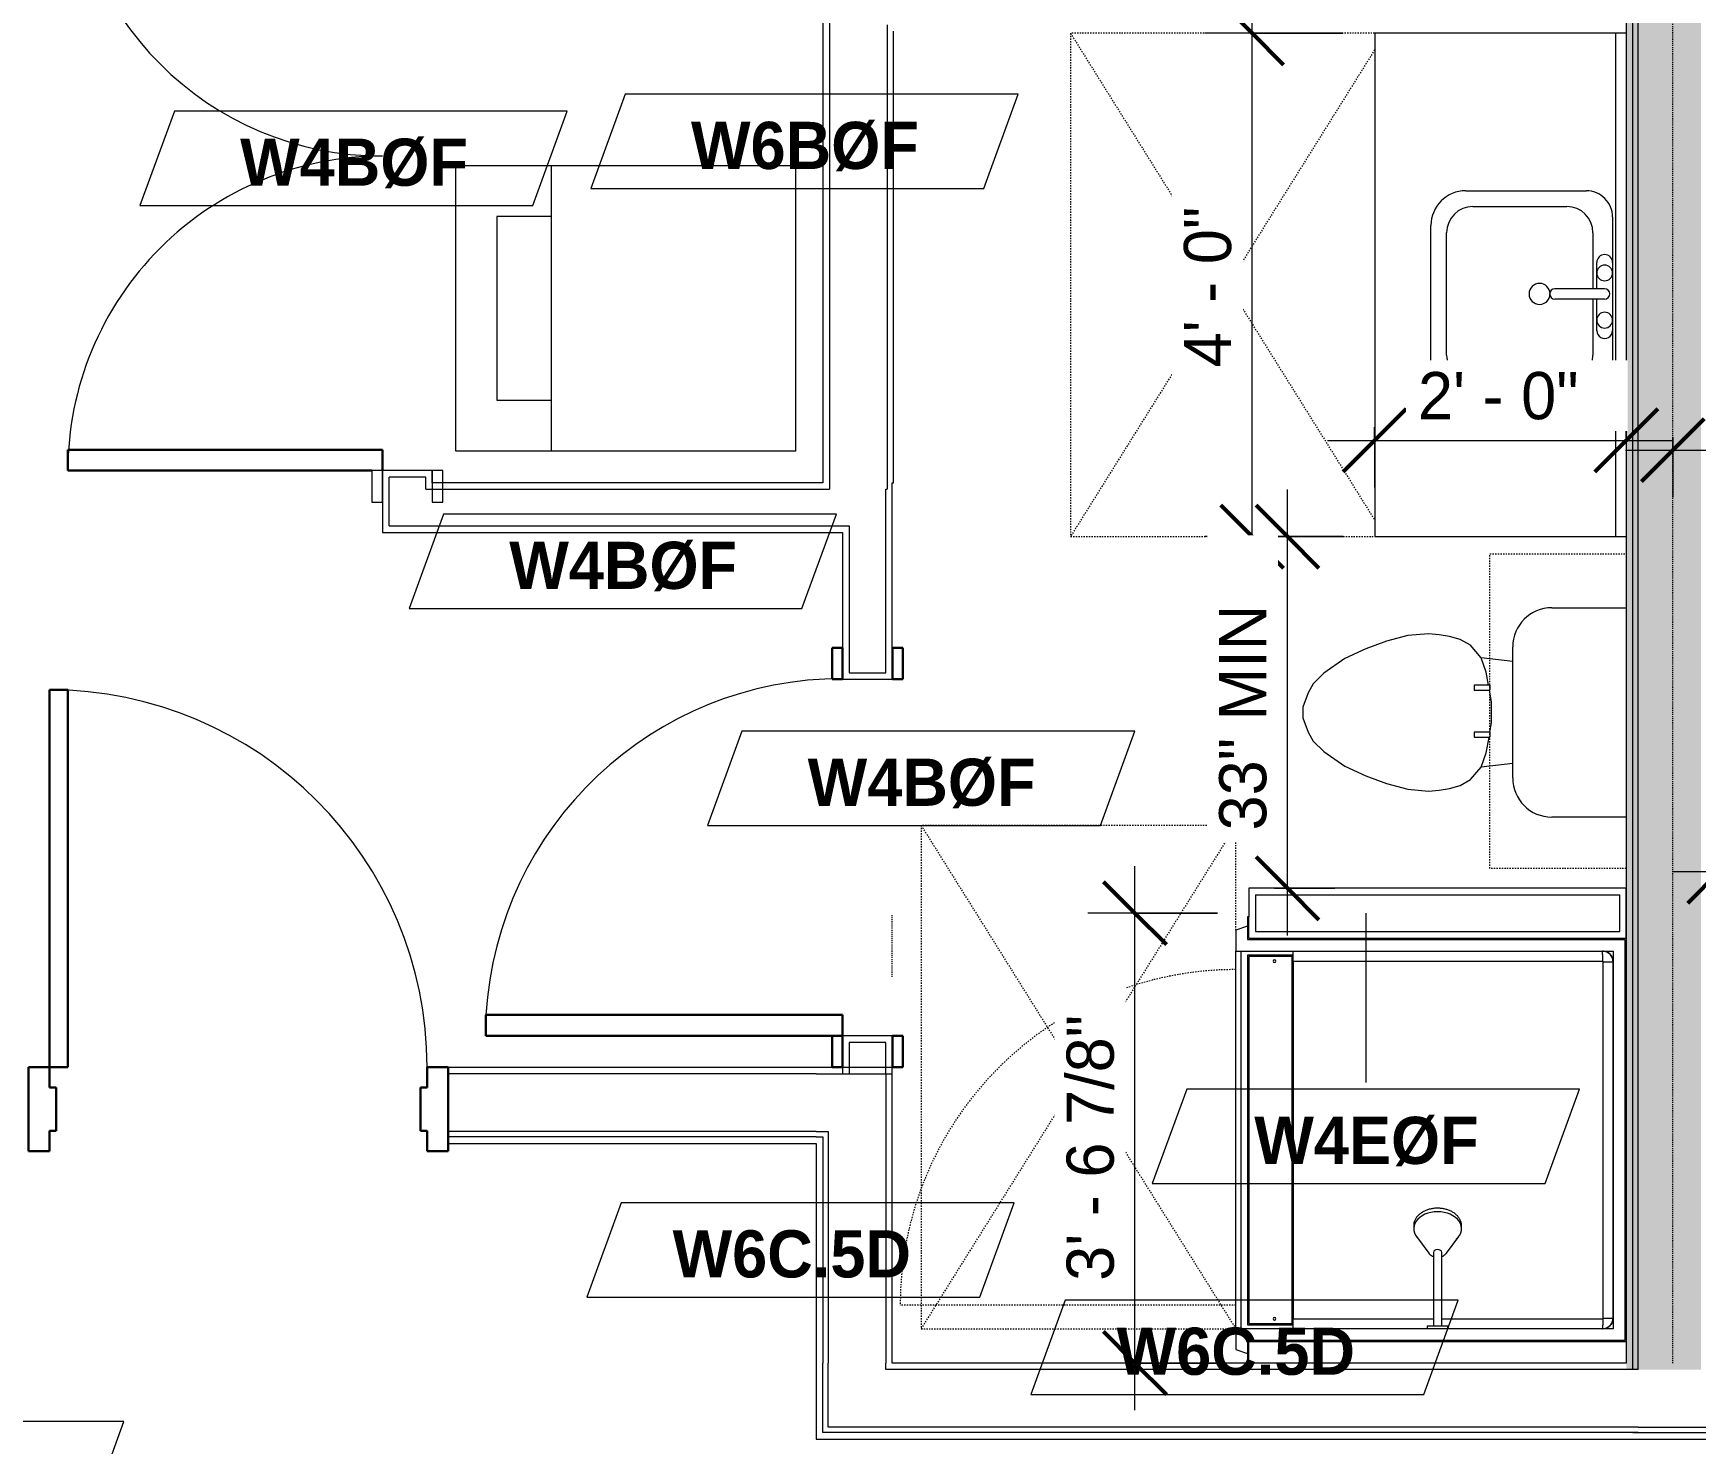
# Model space of a CAD drawing. Header units: inches. Extents: x -4010 to -1872, y 9846 to 12241.
# Drawn here: x -3495.1 to -3336.5, y 11717.7 to 11852.2 of the extents above; entities that cross this region are included whole.
import ezdxf

# ---------------------------------------------------------------- set-up
doc = ezdxf.new("R2010")
doc.units = ezdxf.units.IN
doc.header["$MEASUREMENT"] = 0
doc.linetypes.add('Dash', pattern=[0.25, 0.125, -0.125])
doc.linetypes.add('Dash 3_32_', pattern=[0.1875, 0.09375, -0.09375])
for name, color, linetype, lineweight in [('0-1', 7, 'Continuous', 5), ('0-3', 8, 'Continuous', 9), ('A-ANNO-DIMS', 211, 'Continuous', 9), ('A-ANNO-DIMS-48', 211, 'Continuous', 9), ('A-DETL-1', 90, 'Dash 3_32_', 18), ('A-DOOR-1', 7, 'Continuous', 9), ('A-DOOR-2', 10, 'Continuous', 30), ('A-DOOR-3', 31, 'Continuous', 9), ('A-DOOR-4', 31, 'Continuous', 30), ('A-DOOR-FRAM-2', 10, 'Continuous', 30), ('A-DOOR-FRAM-3', 31, 'Continuous', 30), ('A-GENM', 5, 'Continuous', 9), ('A-GENM-HDLN', 13, 'Dash', 9), ('A-WALL', 113, 'Continuous', 18), ('A-WALL-2', 250, 'Continuous', 18), ('A-WALL-3', 113, 'Continuous', 9), ('A-WALL-IDEN', 211, 'Continuous', 9), ('I-WALL-1', 21, 'Continuous', 18), ('I-WALL-2', 241, 'Continuous', 5), ('I-WALL-3', 7, 'Continuous', 9), ('I-WALL-4', 2, 'Continuous', 9), ('P-SANR-FIXT', 6, 'Continuous', 9), ('P-SANR-FIXT-HDLN', 131, 'Dash', 9), ('Q-CASE', 31, 'Continuous', 9), ('Q-CASE-2', 31, 'Dash', 9)]:
    doc.layers.add(name, color=color, linetype=linetype, lineweight=lineweight)
doc.styles.add('Century Gothic', font='ufonts.com_century-gothic.ttf', dxfattribs={"height": 4.5})
doc.styles.add('Century Gothic_B', font='GOTHICB.TTF', dxfattribs={"height": 4.5})
doc.dimstyles.new('OD_1__HACK_2', dxfattribs={"dimscale": 12, "dimtxt": 4.698757, "dimasz": 0.5, "dimexe": 0.375, "dimexo": 0.25, "dimgap": 0.0625, "dimtad": 1, "dimdec": 4, "dimrnd": 0.0625, "dimzin": 3, "dimdsep": 46, "dimlunit": 4, "dimtxsty": 'Century Gothic', "dimblk1": 'OBLIQUE', "dimblk2": 'OBLIQUE', "dimsah": 1, "dimcen": 0.09, "dimdle": 0.375, "dimazin": 0, "dimtfac": 1, "dimtdec": 4, "dimtix": 1, "dimtmove": 0, "dimatfit": 3, "dimfxl": 1, "dimtvp": 1, "dimtfill": 1, "dimfrac": 2, "dimtolj": 1, "dimtzin": 0, "dimarcsym": 2})

# ---------------------------------------------------------------- blocks, each defined once
blk = doc.blocks.new('HOLLOW METAL - UNIT DOOR-2191977-UNITS PLANS - 3RD FLOOR')
at = {"layer": 'A-DOOR-1'}
blk.add_arc((18, -3.875), 36, 180, 270, dxfattribs=at)
at = {"layer": 'A-DOOR-2'}
for p, q in [((16.25, -3.875), (18, -3.875)), ((16.25, -39.875), (16.25, -3.875)), ((18, -3.875), (18, -39.875)), ((18, -39.875), (16.25, -39.875))]:
    blk.add_line(p, q, dxfattribs=at)
at = {"layer": 'A-DOOR-FRAM-2'}
for p, q in [((-20, 4.125), (-18, 4.125)), ((-20, -3.875), (-20, 4.125)), ((-18, 4.125), (-18, 2.1875)), ((18, 4.125), (20, 4.125)), ((18, 2.1875), (18, 4.125)), ((20, 4.125), (20, -3.875)), ((-18, 2.1875), (-17.375, 2.1875)), ((-17.375, 2.1875), (-17.375, -1.9375)), ((17.375, 2.1875), (18, 2.1875)), ((17.375, -1.9375), (17.375, 2.1875)), ((-18, -1.9375), (-18, -3.875)), ((-17.375, -1.9375), (-18, -1.9375)), ((18, -1.9375), (17.375, -1.9375)), ((18, -3.875), (18, -1.9375)), ((-18, -3.875), (-20, -3.875)), ((20, -3.875), (18, -3.875))]:
    blk.add_line(p, q, dxfattribs=at)
blk = doc.blocks.new('CTR - 1st Phase - Common Walls_rvt-1-UNITS PLANS - 3RD FLOOR')
at = {"layer": 'I-WALL-1'}
blk.add_hatch(color=256, dxfattribs=at).paths.add_polyline_path([(-3342.54, 11724.74), (-3342.54, 12110.34), (-3343.16, 12110.34), (-3343.16, 11724.74)], flags=0)
at = {"layer": 'I-WALL-2'}
for points in [[(-3342.04, 11724.74), (-3342.04, 12110.34), (-3342.54, 12110.34), (-3342.54, 11724.74)], [(-3342.04, 11724.74), (-3336.54, 11724.74), (-3336.54, 12110.34), (-3342.04, 12110.34), (-3342.04, 11725.36)], [(-3336.04, 11724.74), (-3336.04, 12110.34), (-3336.54, 12110.34), (-3336.54, 11724.74)]]:
    blk.add_hatch(color=256, dxfattribs=at).paths.add_polyline_path(points, flags=0)
at = {"layer": 'A-WALL-2'}
for p, q in [((-3342.54, 11725.36), (-3342.54, 12110.34)), ((-3342.04, 11725.36), (-3342.04, 12110.34)), ((-3420.41, 11752.94), (-3455.52, 11752.94)), ((-3420.41, 11752.94), (-3419.28, 11752.94)), ((-3419.28, 11752.94), (-3413.78, 11752.94)), ((-3413.78, 11752.94), (-3413.78, 11725.36)), ((-3420.41, 11747.44), (-3455.52, 11747.44)), ((-3420.41, 11746.94), (-3455.52, 11746.94)), ((-3420.41, 11747.44), (-3419.78, 11747.44)), ((-3420.41, 11746.94), (-3419.78, 11746.94)), ((-3419.78, 11747.44), (-3419.28, 11747.44)), ((-3419.78, 11746.94), (-3419.78, 11725.36)), ((-3419.28, 11747.44), (-3419.28, 11725.36)), ((-3419.78, 11719.24), (-3419.78, 11725.36)), ((-3419.28, 11724.74), (-3419.28, 11725.36)), ((-3419.28, 11719.24), (-3419.28, 11724.74)), ((-3413.78, 11724.74), (-3413.78, 11725.36)), ((-3343.16, 11724.74), (-3413.78, 11724.74)), ((-3342.54, 11724.74), (-3343.16, 11724.74)), ((-3342.54, 11724.74), (-3342.54, 11725.36)), ((-3342.04, 11724.74), (-3342.54, 11724.74)), ((-3342.04, 11724.74), (-3342.04, 11725.36)), ((-3419.78, 11718.74), (-3419.78, 11719.24)), ((-3343.16, 11718.74), (-3419.78, 11718.74)), ((-3343.16, 11719.24), (-3419.28, 11719.24)), ((-3342.04, 11719.24), (-3343.16, 11719.24)), ((-3342.54, 11718.74), (-3343.16, 11718.74)), ((-3342.04, 11718.74), (-3342.54, 11718.74)), ((-3342.54, 11718.74), (-3342.04, 11718.74)), ((-3342.04, 11719.24), (-3207.1, 11719.24)), ((-3342.04, 11718.74), (-3207.1, 11718.74))]:
    blk.add_line(p, q, dxfattribs=at)
at = {"layer": 'I-WALL-3'}
for p, q in [((-3343.16, 12110.34), (-3343.16, 11852.18)), ((-3343.16, 11804.18), (-3343.16, 11765.89)), ((-3420.41, 11753.56), (-3455.52, 11753.56)), ((-3413.78, 11753.56), (-3420.41, 11753.56)), ((-3413.16, 11753.56), (-3413.78, 11753.56)), ((-3413.16, 11725.36), (-3413.16, 11753.56)), ((-3455.52, 11746.31), (-3420.41, 11746.31)), ((-3420.41, 11746.31), (-3420.41, 11725.36)), ((-3343.16, 11727.39), (-3343.16, 11725.36)), ((-3420.41, 11725.36), (-3420.41, 11718.74)), ((-3379.28, 11725.36), (-3413.16, 11725.36)), ((-3343.16, 11725.36), (-3379.16, 11725.36)), ((-3420.41, 11718.74), (-3420.41, 11718.11)), ((-3420.41, 11718.11), (-3343.16, 11718.11)), ((-3343.16, 11718.11), (-3342.54, 11718.11)), ((-3342.54, 11718.11), (-3207.1, 11718.11))]:
    blk.add_line(p, q, dxfattribs=at)
at = {"layer": '0-3', "rotation": 180}
blk.add_blockref('HOLLOW METAL - UNIT DOOR-2191977-UNITS PLANS - 3RD FLOOR', (-3475.52, 11749.69), dxfattribs=at)
blk = doc.blocks.new('SWING - DOUBLE - FLUSH - 5-0 x 6-8 - DUMMY-3703244-UNITS PLANS - 3RD FLOOR')
at = {"layer": 'A-DOOR-3'}
for p, q in [((-30, 3.375), (-33, 3.375)), ((-33, 3.375), (-33, 2.375)), ((-30, 2.375), (-30, 3.375)), ((33, 3.375), (30, 3.375)), ((30, 3.375), (30, 2.375)), ((33, 2.375), (33, 3.375)), ((-33, 2.375), (-30, 2.375)), ((30, 2.375), (33, 2.375)), ((-30, -2.375), (-33, -2.375)), ((-33, -2.375), (-33, -3.375)), ((-30, -3.375), (-30, -2.375)), ((33, -2.375), (30, -2.375)), ((30, -2.375), (30, -3.375)), ((33, -3.375), (33, -2.375)), ((-33, -3.375), (-30, -3.375)), ((30, -3.375), (33, -3.375))]:
    blk.add_line(p, q, dxfattribs=at)
for centre, start, end in [((-30, 2.375), 360, 90), ((30, 2.375), 90, 180)]:
    blk.add_arc(centre, 30, start, end, dxfattribs=at)
at = {"layer": 'A-DOOR-4'}
for p, q in [((-30, 3.375), (-30, 32.375)), ((-30, 32.375), (-28, 32.375)), ((-28, 32.375), (-28, 2.375)), ((30, 32.375), (28, 32.375)), ((28, 32.375), (28, 2.375)), ((30, 3.375), (30, 32.375)), ((-28, 2.375), (-30, 2.375)), ((28, 2.375), (30, 2.375))]:
    blk.add_line(p, q, dxfattribs=at)
blk = doc.blocks.new('M_Sink Vanity-Square - 500 x 440mm-1372835-UNITS PLANS - 3RD FLOOR')
at = {"layer": 'P-SANR-FIXT'}
for p, q in [((-5.72, 10.23), (7.14, 10.23)), ((-5.22, 8.73), (6.46, 8.73)), ((-9.22, -4.59), (-9.22, 6.73)), ((10.46, 6.91), (10.46, -4.59)), ((-7.72, -2.72), (-7.72, 6.23)), ((8.96, 6.23), (8.96, -2.72)), ((0.12, -6.33), (0.12, -1.59)), ((1.12, -6.33), (1.12, -1.59)), ((0.12, -5.22), (-5.22, -5.22)), ((-2.88, -5.59), (0.12, -5.59)), ((6.46, -5.22), (1.12, -5.22)), ((1.12, -5.59), (3.62, -5.59)), ((7.96, -7.09), (-6.72, -7.09)), ((3.62, -7.09), (-2.88, -7.09))]:
    blk.add_line(p, q, dxfattribs=at)
for centre, radius, start, end in [((-5.72, 6.73), 3.5, 90, 180), ((7.14, 6.91), 3.32, 360, 90), ((-5.22, 6.23), 2.5, 90, 180), ((6.46, 6.23), 2.5, 360, 90), ((0.62, -0.13), 1, 360, 180), ((0.62, -0.13), 1, 180, 0), ((0.62, -1.59), 0.5, 360, 180), ((-5.22, -2.72), 2.5, 180, 270), ((6.46, -2.72), 2.5, 270, 360), ((-6.72, -4.59), 2.5, 180, 270), ((7.96, -4.59), 2.5, 270, 0), ((-2.88, -6.34), 0.75, 90, 270), ((-1.88, -6.34), 0.75, 360, 180), ((0.62, -6.33), 0.5, 180, 0), ((2.62, -6.34), 0.75, 0, 180), ((3.62, -6.34), 0.75, 270, 90), ((-1.88, -6.34), 0.75, 180, 0), ((2.62, -6.34), 0.75, 180, 0)]:
    blk.add_arc(centre, radius, start, end, dxfattribs=at)
blk = doc.blocks.new('Toilet-Domestic-3D - Toilet-Domestic-3D-V29-UNITS PLANS - 3RD FLOOR')
at = {"layer": 'P-SANR-FIXT'}
for p, q in [((-9.98, 11.75), (-9.98, 18.85)), ((9.98, 18.85), (9.98, 11.75)), ((6.25, 8.02), (-6.25, 8.02)), ((-4.86, 8.02), (-5.21, 5)), ((4.86, 8.02), (5.21, 5)), ((-5.21, 5), (-6.4, 4)), ((-3.84, 5.5), (-5.21, 5)), ((-2.61, 5.72), (-3.84, 5.5)), ((-1, 6), (-2.12, 5.8)), ((1, 6), (-1, 6)), ((1.89, 5.84), (1, 6)), ((3.84, 5.5), (2.38, 5.76)), ((5.21, 5), (3.84, 5.5)), ((6.4, 4), (5.21, 5)), ((-6.4, 4), (-6.97, 3)), ((6.97, 3), (6.4, 4)), ((-7.24, 2), (-7.41, 1)), ((-6.97, 3), (-7.24, 2)), ((7.24, 2), (6.97, 3)), ((7.41, 1), (7.24, 2)), ((-7.41, 1), (-7.5, 0)), ((-7.5, 0), (-7.33, -1.99)), ((7.33, -1.99), (7.5, 0)), ((7.5, 0), (7.41, 1)), ((-7.33, -1.99), (-6.79, -4)), ((6.79, -4), (7.33, -1.99)), ((-6.79, -4), (-6.06, -6)), ((6.06, -6), (6.79, -4)), ((-6.06, -6), (-5.13, -8)), ((5.13, -8), (6.06, -6)), ((-5.13, -8), (-3.74, -10)), ((3.74, -10), (5.13, -8)), ((-3.74, -10), (-2.74, -11)), ((-2.74, -11), (-1.87, -11.5)), ((1.87, -11.5), (2.74, -11)), ((2.74, -11), (3.74, -10)), ((-1.87, -11.5), (-0.5, -12)), ((-0.5, -12), (0.5, -12)), ((0.5, -12), (1.87, -11.5))]:
    blk.add_line(p, q, dxfattribs=at)
for centre, start, end in [((-6.25, 11.75), 180, 270), ((6.25, 11.75), 270, 360)]:
    blk.add_arc(centre, 3.73, start, end, dxfattribs=at)
blk = doc.blocks.new('Bath Vanity - Bath Vanity 48_-3150017-UNITS PLANS - 3RD FLOOR')
at = {"layer": 'Q-CASE'}
for p, q in [((24.74, 24), (-23.26, 24)), ((-23.26, 24), (-23.26, 1)), ((24.74, 1), (24.74, 24))]:
    blk.add_line(p, q, dxfattribs=at)
blk = doc.blocks.new('ADA Clearances - 30_x48_-3255449-UNITS PLANS - 3RD FLOOR')
at = {"layer": 'A-GENM-HDLN'}
for p, q in [((15, -24), (-15, 24)), ((-15, -24), (15, 24)), ((15, 24), (-15, 24)), ((15, -24), (15, 24)), ((-15, -14), (-15, -24)), ((-15, -24), (15, -24))]:
    blk.add_line(p, q, dxfattribs=at)
blk = doc.blocks.new('ADA Clearances - 30_x48_-V26-UNITS PLANS - 3RD FLOOR')
at = {"layer": 'A-GENM-HDLN'}
for p, q in [((-14, -22.41), (15, 24)), ((15, 24), (-14, 24)), ((15, -24), (15, 24)), ((15, -24), (-14, 22.41)), ((-14, -24), (15, -24))]:
    blk.add_line(p, q, dxfattribs=at)
blk = doc.blocks.new('BATHROOM MIRROR - BATHROOM MIRROR 48_-3123886-UNITS PLANS - 3RD FLOOR')
at = {"layer": 'Q-CASE'}
for p, q in [((-23.26, -23), (24.74, -23)), ((-23.26, -23), (-23.26, -24)), ((24.74, -24), (24.74, -23)), ((24.74, -24), (-23.26, -24))]:
    blk.add_line(p, q, dxfattribs=at)
blk = doc.blocks.new('300 Series Wall Hung Cabinet_326 - 30_-2909953-UNITS PLANS - 3RD FLOOR')
at = {"layer": 'Q-CASE'}
for p, q in [((-2.01, 14.69), (-2.5, 14.69)), ((-2.5, 14.69), (-2.5, 13.19)), ((-2.01, 13.19), (-2.01, 14.69)), ((2.49, 14.69), (2, 14.69)), ((2, 14.69), (2, 13.19)), ((2.49, 13.19), (2.49, 14.69)), ((-2.01, 13.19), (-2.5, 13.19)), ((2.49, 13.19), (2, 13.19))]:
    blk.add_line(p, q, dxfattribs=at)
at = {"layer": 'Q-CASE-2'}
for p, q in [((-15, 0.19), (-15, 13.19)), ((-15, 13.19), (15, 13.19)), ((15, 13.19), (15, 0.19)), ((15, 0.19), (-15, 0.19))]:
    blk.add_line(p, q, dxfattribs=at)
blk = doc.blocks.new('Stacked Washer and Dryer - 26_x25_ - Private-3627842-UNITS PLANS - 3RD FLOOR')
at = {"layer": 'P-SANR-FIXT'}
for p, q in [((0, 13.625), (32.4375, 13.625)), ((0, 13.625), (0, -13.625)), ((23.34375, -13.625), (23.34375, 13.625)), ((32.4375, 13.625), (32.4375, -13.625)), ((28.53125, 8.75), (23.34375, 8.75)), ((28.53125, -8.75), (28.53125, 8.75)), ((23.34375, -8.75), (28.53125, -8.75)), ((32.4375, -13.625), (0, -13.625))]:
    blk.add_line(p, q, dxfattribs=at)
blk = doc.blocks.new('SWING - SINGLE - FLUSH - 2-10 x 6-8 - PRIVACY-3199405-UNITS PLANS - 3RD FLOOR')
at = {"layer": 'A-DOOR-3'}
blk.add_arc((17, -2.37), 34.07, 180, 266.6343, dxfattribs=at)
at = {"layer": 'A-DOOR-4'}
for p, q in [((15, -2.37), (15, -36.38)), ((17, -2.37), (15, -2.37)), ((17, -2.37), (17, -36.38)), ((17, -36.38), (15, -36.38))]:
    blk.add_line(p, q, dxfattribs=at)
at = {"layer": 'A-DOOR-FRAM-3'}
for p, q in [((-20, 2.38), (-20, 3.38)), ((-20, 3.38), (-17, 3.38)), ((-17, 3.38), (-17, 2.38)), ((17, 2.38), (17, 3.38)), ((17, 3.38), (20, 3.38)), ((20, 3.38), (20, 2.38)), ((-17, 2.38), (-20, 2.38)), ((20, 2.38), (17, 2.38)), ((-20, -2.37), (-17, -2.37)), ((-20, -3.37), (-20, -2.37)), ((-17, -2.37), (-17, -3.37)), ((17, -2.37), (20, -2.37)), ((17, -3.37), (17, -2.37)), ((20, -2.37), (20, -3.37)), ((-17, -3.37), (-20, -3.37)), ((20, -3.37), (17, -3.37))]:
    blk.add_line(p, q, dxfattribs=at)
blk = doc.blocks.new('4LBS24238A75FTB_V2 - 4LBS24238A75FTB_V2-3746186-UNITS PLANS - 3RD FLOOR')
at = {"layer": 'P-SANR-FIXT'}
for p, q in [((0, -0.5), (38.5, -0.5)), ((0, -36.5), (0, -0.5)), ((0.12, -36.62), (0.12, -0.63)), ((0.12, -0.63), (38.38, -0.63)), ((38.38, -0.63), (38.38, -36.62)), ((38.5, -0.5), (38.5, -36.5)), ((1.25, -37.75), (1.25, -1.75)), ((1.25, -1.75), (37.25, -1.75)), ((1.3, -2.43), (1.28, -2.51)), ((1.42, -2.2), (1.4, -2.23)), ((1.58, -2.01), (1.51, -2.08)), ((1.73, -1.9), (1.7, -1.92)), ((2.01, -1.78), (1.93, -1.8)), ((2.2, -32.27), (2.2, -2.75)), ((2.25, -1.77), (2.25, -1.75)), ((36.25, -1.77), (2.25, -1.77)), ((36.25, -2.7), (2.25, -2.7)), ((36.25, -1.77), (36.25, -1.75)), ((36.3, -18.11), (36.3, -2.75)), ((36.57, -1.8), (36.49, -1.78)), ((36.75, -1.89), (36.72, -1.87)), ((36.8, -1.92), (36.77, -1.9)), ((36.99, -2.08), (36.92, -2.01)), ((37.1, -2.23), (37.08, -2.2)), ((37.22, -2.51), (37.2, -2.43)), ((37.25, -1.75), (37.25, -17.52)), ((36.3, -32.27), (36.3, -18.89)), ((37.25, -19.48), (37.25, -37.75)), ((1.62, -32.27), (1.62, -36.62)), ((36.75, -32.38), (1.75, -32.38)), ((1.75, -32.38), (1.75, -36.5)), ((2.2, -32.27), (36.3, -32.27)), ((36.75, -36.5), (36.75, -32.38)), ((36.88, -36.62), (36.88, -32.27)), ((0, -36.5), (-2.02, -36.5)), ((-2.02, -36.5), (-2.02, -36.62)), ((-2.02, -36.62), (0.12, -36.62)), ((-1.13, -36.62), (-0.75, -37.75)), ((-0.75, -37.75), (1.25, -37.75)), ((1.25, -37.25), (37.25, -37.25)), ((1.25, -37.75), (1.25, -37.25)), ((37.25, -37.75), (1.25, -37.75)), ((1.62, -36.62), (36.88, -36.62)), ((1.75, -36.5), (36.75, -36.5)), ((37.25, -37.25), (37.25, -37.75)), ((37.25, -37.75), (39.25, -37.75)), ((38.38, -36.62), (40.52, -36.62)), ((40.52, -36.5), (38.5, -36.5)), ((39.25, -37.75), (39.63, -36.62)), ((40.52, -36.62), (40.52, -36.5))]:
    blk.add_line(p, q, dxfattribs=at)
for centre, radius, start, end in [((2.25, -2.75), 1, 90, 180), ((36.25, -2.75), 1, 0, 90), ((2.2, -34.06), 0.125, 0, 180), ((2.2, -34.06), 0.125, 180, 0), ((36.3, -34.06), 0.125, 0, 180), ((36.3, -34.06), 0.125, 180, 0)]:
    blk.add_arc(centre, radius, start, end, dxfattribs=at)
for centre, start_param, end_param in [((2.2, -32.28), 1.570796, 3.141593), ((36.3, -32.28), 0, 1.570796)]:
    blk.add_ellipse(centre, major_axis=(0.95, 0), ratio=0.019505, start_param=start_param, end_param=end_param, dxfattribs=at)
for points, knots in [([(2.25, -1.77), (2.18, -1.77), (2.05, -1.78), (1.8, -1.86), (1.52, -2.04), (1.34, -2.32), (1.26, -2.57), (1.25, -2.7), (1.25, -2.77)], [0, 0, 0, 0, 0.125, 0.25, 0.5, 0.75, 0.875, 1, 1, 1, 1]), ([(1.38, -2.25), (1.41, -2.21), (1.47, -2.12), (1.54, -2.04), (1.59, -2)], [-0.6665731, -0.6665731, -0.6665731, -0.6665731, -0.5714286, -0.4611793, -0.4611793, -0.4611793, -0.4611793]), ([(1.75, -1.88), (1.77, -1.87), (1.86, -1.82), (2.03, -1.77), (2.17, -1.75), (2.25, -1.75)], [-0.3333068, -0.3333068, -0.3333068, -0.3333068, -0.2857143, -0.1428571, 0, 0, 0, 0]), ([(2.25, -2.7), (2.24, -2.7), (2.24, -2.7), (2.23, -2.7), (2.22, -2.71), (2.22, -2.71), (2.21, -2.72), (2.21, -2.73), (2.2, -2.74), (2.2, -2.74), (2.2, -2.75), (2.2, -2.75)], [-1, -1, -1, -1, -0.833333, -0.75, -0.666667, -0.583333, -0.416667, -0.333333, -0.208333, -0.083333, 0, 0, 0, 0]), ([(36.25, -1.75), (36.31, -1.75), (36.42, -1.76), (36.59, -1.8), (36.7, -1.85), (36.75, -1.88)], [-1, -1, -1, -1, -0.8928571, -0.7857143, -0.6666667, -0.6666667, -0.6666667, -0.6666667]), ([(37.25, -2.77), (37.25, -2.7), (37.24, -2.57), (37.16, -2.32), (36.98, -2.04), (36.7, -1.86), (36.45, -1.78), (36.32, -1.77), (36.25, -1.77)], [0, 0, 0, 0, 0.125, 0.25, 0.5, 0.75, 0.875, 1, 1, 1, 1]), ([(36.3, -2.75), (36.3, -2.74), (36.3, -2.74), (36.3, -2.73), (36.29, -2.72), (36.29, -2.72), (36.28, -2.71), (36.27, -2.71), (36.26, -2.7), (36.26, -2.7), (36.25, -2.7), (36.25, -2.7)], [-1, -1, -1, -1, -0.833333, -0.75, -0.666667, -0.583333, -0.416667, -0.333333, -0.208333, -0.083333, 0, 0, 0, 0]), ([(36.75, -1.88), (36.79, -1.91), (36.89, -1.97), (36.97, -2.05), (37.01, -2.1)], [-0.6665731, -0.6665731, -0.6665731, -0.6665731, -0.5714286, -0.4475924, -0.4475924, -0.4475924, -0.4475924]), ([(37.12, -2.25), (37.13, -2.27), (37.16, -2.33), (37.18, -2.38), (37.19, -2.42)], [-0.3333068, -0.3333068, -0.3333068, -0.3333068, -0.2857143, -0.2174647, -0.2174647, -0.2174647, -0.2174647])]:
    blk.add_open_spline(points, degree=3, knots=knots, dxfattribs=at)
for points in [[(1.25, -2.75), (1.25, -2.74), (1.25, -2.72), (1.25, -2.71)], [(2.2, -2.75), (2.12, -2.75), (1.95, -2.75), (1.72, -2.75), (1.52, -2.76), (1.37, -2.76), (1.27, -2.76), (1.25, -2.77), (1.25, -2.77)], [(1.35, -2.32), (1.36, -2.3), (1.37, -2.27), (1.38, -2.25)], [(1.63, -1.97), (1.67, -1.94), (1.71, -1.91), (1.75, -1.88)], [(2.25, -2.7), (2.25, -2.62), (2.25, -2.45), (2.25, -2.22), (2.25, -2.03), (2.25, -1.88), (2.25, -1.82), (2.25, -1.8)], [(36.25, -2.7), (36.25, -2.62), (36.25, -2.45), (36.25, -2.22), (36.25, -2.03), (36.25, -1.88), (36.25, -1.82), (36.25, -1.8)], [(36.3, -2.75), (36.38, -2.75), (36.55, -2.75), (36.78, -2.75), (36.98, -2.76), (37.13, -2.76), (37.23, -2.76), (37.25, -2.77), (37.25, -2.77)], [(37.04, -2.14), (37.07, -2.18), (37.09, -2.21), (37.12, -2.25)], [(37.25, -2.67), (37.25, -2.7), (37.25, -2.72), (37.25, -2.75)]]:
    blk.add_open_spline(points, degree=3, dxfattribs=at)
at = {"layer": 'P-SANR-FIXT-HDLN'}
blk.add_line((35, -37.75), (35, -69.75), dxfattribs=at)
blk.add_arc((35, -37.75), 32, 180, 270, dxfattribs=at)
blk = doc.blocks.new('Shower Head - Shower Head-3260035-UNITS PLANS - 3RD FLOOR')
at = {"layer": 'P-SANR-FIXT'}
for p, q in [((-2.28, 9.81), (-2.28, 9.54)), ((2.28, 9.54), (2.28, 9.81)), ((-2.02, 8.78), (-0.84, 7.19)), ((0.84, 7.19), (2.02, 8.78)), ((-0.39, 7.27), (-0.39, 6.01)), ((0.39, 6.01), (0.39, 7.27)), ((-0.98, 0.26), (-0.98, 0)), ((-0.98, 0.26), (0.98, 0.26)), ((0.98, 0), (-0.98, 0)), ((-0.39, 1), (-0.39, 0.26)), ((0.39, 0.26), (0.39, 1)), ((0.98, 0), (0.98, 0.26))]:
    blk.add_line(p, q, dxfattribs=at)
at = {"layer": 'P-SANR-FIXT', "flags": 128}
for points in [[(0, 11.49), (-0.09, 11.49), (-0.18, 11.48), (-0.27, 11.48), (-0.35, 11.47), (-0.44, 11.46), (-0.53, 11.44), (-0.62, 11.43), (-0.7, 11.41), (-0.79, 11.39), (-0.87, 11.36), (-0.95, 11.34), (-1.03, 11.31), (-1.11, 11.28), (-1.19, 11.25), (-1.26, 11.21), (-1.34, 11.17), (-1.41, 11.13), (-1.48, 11.09), (-1.55, 11.05), (-1.61, 11), (-1.68, 10.95), (-1.74, 10.9), (-1.8, 10.85), (-1.85, 10.8), (-1.9, 10.74), (-1.95, 10.69), (-2, 10.63), (-2.04, 10.57), (-2.08, 10.51), (-2.12, 10.44), (-2.15, 10.38), (-2.18, 10.31), (-2.21, 10.25), (-2.23, 10.18), (-2.25, 10.11), (-2.26, 10.04), (-2.27, 9.97), (-2.28, 9.9), (-2.28, 9.83), (-2.28, 9.81)], [(2.28, 9.81), (2.28, 9.88), (2.28, 9.95), (2.27, 10.02), (2.25, 10.09), (2.24, 10.16), (2.21, 10.23), (2.19, 10.3), (2.16, 10.36), (2.13, 10.43), (2.09, 10.49), (2.05, 10.55), (2.01, 10.61), (1.97, 10.67), (1.92, 10.73), (1.86, 10.79), (1.81, 10.84), (1.75, 10.89), (1.69, 10.94), (1.63, 10.99), (1.57, 11.04), (1.5, 11.08), (1.43, 11.12), (1.36, 11.16), (1.28, 11.2), (1.21, 11.24), (1.13, 11.27), (1.05, 11.3), (0.97, 11.33), (0.89, 11.36), (0.81, 11.38), (0.72, 11.4), (0.64, 11.42), (0.55, 11.44), (0.47, 11.45), (0.38, 11.46), (0.29, 11.47), (0.2, 11.48), (0.11, 11.49), (0.02, 11.49), (0, 11.49)], [(-0.84, 7.19), (-0.81, 7.16), (-0.79, 7.13), (-0.76, 7.1), (-0.73, 7.08), (-0.7, 7.05), (-0.68, 7.03), (-0.65, 7.01), (-0.62, 6.98), (-0.59, 6.97), (-0.56, 6.95), (-0.53, 6.93), (-0.49, 6.91), (-0.46, 6.9), (-0.43, 6.89), (-0.4, 6.87)], [(0.39, 6.87), (0.43, 6.88), (0.46, 6.9), (0.49, 6.91), (0.52, 6.93), (0.55, 6.94), (0.58, 6.96), (0.61, 6.98), (0.64, 7), (0.67, 7.03), (0.7, 7.05), (0.73, 7.07), (0.76, 7.1), (0.78, 7.13), (0.81, 7.16), (0.83, 7.19), (0.84, 7.19)], [(-0.39, 6.01), (-0.39, 5.81), (-0.39, 5.6), (-0.39, 5.38), (-0.39, 5.15), (-0.39, 4.92), (-0.39, 4.68), (-0.39, 4.43), (-0.39, 4.18), (-0.39, 3.93), (-0.39, 3.67), (-0.39, 3.4), (-0.39, 3.13), (-0.39, 2.86), (-0.39, 2.59), (-0.39, 2.31), (-0.39, 2.03), (-0.39, 1.75), (-0.39, 1.46), (-0.39, 1.18), (-0.39, 1)], [(0.39, 1), (0.39, 1.29), (0.39, 1.57), (0.39, 1.85), (0.39, 2.13), (0.39, 2.41), (0.39, 2.69), (0.39, 2.96), (0.39, 3.23), (0.39, 3.5), (0.39, 3.76), (0.39, 4.02), (0.39, 4.27), (0.39, 4.52), (0.39, 4.77), (0.39, 5), (0.39, 5.23), (0.39, 5.46), (0.39, 5.67), (0.39, 5.88), (0.39, 6.01)]]:
    blk.add_lwpolyline(points, dxfattribs=at)
at = {"layer": 'P-SANR-FIXT'}
for centre, major_axis, start_param, end_param in [((0, 9.54), (-2.28, 0), 4.712389, 6.956384), ((0, 9.54), (2.28, 0), 5.609987, 7.853982), ((0, 7.27), (-0.394, 0), 4.712389, 6.283185), ((0, 7.27), (-0.394, 0), 3.141593, 4.712389)]:
    blk.add_ellipse(centre, major_axis=major_axis, ratio=0.707107, start_param=start_param, end_param=end_param, dxfattribs=at)
blk = doc.blocks.new('DIMBLOCK156-UNITS PLANS - 3RD FLOOR')
at = {"layer": 'A-ANNO-DIMS-48', "lineweight": 50}
for p, q in [((-3338.72, 11812.42), (-3335.72, 11815.42)), ((-3204.72, 11812.42), (-3201.72, 11815.42)), ((-3338.72, 11812.42), (-3341.72, 11809.42)), ((-3204.72, 11812.42), (-3207.72, 11809.42))]:
    blk.add_line(p, q, dxfattribs=at)
at = {"layer": 'A-ANNO-DIMS-48'}
for p, q in [((-3338.72, 11813.66), (-3338.72, 11807.92)), ((-3338.72, 11812.42), (-3338.72, 11813.66)), ((-3204.72, 11813.66), (-3204.72, 11807.92)), ((-3204.72, 11812.42), (-3204.72, 11813.66)), ((-3343.22, 11812.42), (-3204.72, 11812.42))]:
    blk.add_line(p, q, dxfattribs=at)
at = {"layer": 'A-ANNO-DIMS-48', "color": 0, "insert": (-3281.35, 11818.94), "char_height": 4.5, "width": 23.091, "attachment_point": 1, "line_spacing_factor": 0.984502, "style": 'Century Gothic', "bg_fill": 3, "box_fill_scale": 1.25, "bg_fill_color": 256, "bg_fill_true_color": 13158600, "bg_fill_transparency": 0}
blk.add_mtext('11\' - 2"', dxfattribs=at)
blk = doc.blocks.new('_Oblique')
at = {"color": 0, "linetype": 'ByBlock', "lineweight": -2}
blk.add_line((-0.5, -0.5), (0.5, 0.5), dxfattribs=at)
blk = doc.blocks.new('DIMBLOCK197-UNITS PLANS - 3RD FLOOR')
at = {"layer": 'A-ANNO-DIMS-48'}
for p, q in [((-3378.84, 11799.68), (-3378.84, 11856.68)), ((-3370.16, 11852.18), (-3383.34, 11852.18)), ((-3378.84, 11852.18), (-3370.16, 11852.18)), ((-3370.16, 11804.18), (-3383.34, 11804.18)), ((-3378.84, 11804.18), (-3370.16, 11804.18))]:
    blk.add_line(p, q, dxfattribs=at)
at = {"layer": 'A-ANNO-DIMS-48', "lineweight": 50}
for p, q in [((-3378.84, 11852.18), (-3381.84, 11855.18)), ((-3378.84, 11852.18), (-3375.84, 11849.18)), ((-3378.84, 11804.18), (-3381.84, 11807.18)), ((-3378.84, 11804.18), (-3375.84, 11801.18))]:
    blk.add_line(p, q, dxfattribs=at)
at = {"layer": 'A-ANNO-DIMS-48', "color": 0, "insert": (-3385.35, 11820.31), "char_height": 4.5, "width": 18.8845, "attachment_point": 1, "rotation": 90, "line_spacing_factor": 0.984502, "style": 'Century Gothic', "bg_fill": 3, "box_fill_scale": 1.25, "bg_fill_color": 256, "bg_fill_true_color": 13158600, "bg_fill_transparency": 0}
blk.add_mtext('4\' - 0"', dxfattribs=at)
blk = doc.blocks.new('DIMBLOCK198-UNITS PLANS - 3RD FLOOR')
at = {"layer": 'A-ANNO-DIMS-48', "lineweight": 50}
for p, q in [((-3367.16, 11813.35), (-3364.16, 11816.35)), ((-3343.16, 11813.35), (-3340.16, 11816.35)), ((-3367.16, 11813.35), (-3370.16, 11810.35)), ((-3343.16, 11813.35), (-3346.16, 11810.35))]:
    blk.add_line(p, q, dxfattribs=at)
at = {"layer": 'A-ANNO-DIMS-48'}
for p, q in [((-3371.66, 11813.35), (-3338.66, 11813.35)), ((-3367.16, 11814.6), (-3367.16, 11808.85)), ((-3367.16, 11813.35), (-3367.16, 11814.6)), ((-3343.16, 11814.6), (-3343.16, 11808.85)), ((-3343.16, 11813.35), (-3343.16, 11814.6))]:
    blk.add_line(p, q, dxfattribs=at)
at = {"layer": 'A-ANNO-DIMS-48', "color": 0, "insert": (-3363.03, 11819.87), "char_height": 4.5, "width": 18.8845, "attachment_point": 1, "line_spacing_factor": 0.984502, "style": 'Century Gothic', "bg_fill": 3, "box_fill_scale": 1.25, "bg_fill_color": 256, "bg_fill_true_color": 13158600, "bg_fill_transparency": 0}
blk.add_mtext('2\' - 0"', dxfattribs=at)
blk = doc.blocks.new('DIMBLOCK199-UNITS PLANS - 3RD FLOOR')
at = {"layer": 'A-ANNO-DIMS-48'}
for p, q in [((-3375.47, 11766.14), (-3375.47, 11808.68)), ((-3370.16, 11804.18), (-3379.97, 11804.18)), ((-3375.47, 11804.18), (-3370.16, 11804.18)), ((-3376.71, 11770.64), (-3370.97, 11770.64)), ((-3375.47, 11770.64), (-3376.71, 11770.64))]:
    blk.add_line(p, q, dxfattribs=at)
at = {"layer": 'A-ANNO-DIMS-48', "lineweight": 50}
for p, q in [((-3375.47, 11804.18), (-3378.47, 11807.18)), ((-3375.47, 11804.18), (-3372.47, 11801.18)), ((-3375.47, 11770.64), (-3378.47, 11773.64)), ((-3375.47, 11770.64), (-3372.47, 11767.64))]:
    blk.add_line(p, q, dxfattribs=at)
at = {"layer": 'A-ANNO-DIMS-48', "color": 0, "insert": (-3381.99, 11776.15), "char_height": 4.5, "width": 27.029, "attachment_point": 1, "rotation": 90, "line_spacing_factor": 0.984502, "style": 'Century Gothic', "bg_fill": 3, "box_fill_scale": 1.25, "bg_fill_color": 256, "bg_fill_true_color": 13158600, "bg_fill_transparency": 0}
blk.add_mtext('33" MIN', dxfattribs=at)
blk = doc.blocks.new('DIMBLOCK200-UNITS PLANS - 3RD FLOOR')
at = {"layer": 'A-ANNO-DIMS-48'}
for p, q in [((-3390.02, 11720.86), (-3390.02, 11772.76)), ((-3382.16, 11768.26), (-3394.52, 11768.26)), ((-3390.02, 11768.26), (-3382.16, 11768.26)), ((-3382.28, 11725.36), (-3394.52, 11725.36)), ((-3390.02, 11725.36), (-3382.28, 11725.36))]:
    blk.add_line(p, q, dxfattribs=at)
at = {"layer": 'A-ANNO-DIMS-48', "lineweight": 50}
for p, q in [((-3390.02, 11768.26), (-3393.02, 11771.26)), ((-3390.02, 11768.26), (-3387.02, 11765.26)), ((-3390.02, 11725.36), (-3393.02, 11728.36)), ((-3390.02, 11725.36), (-3387.02, 11722.36))]:
    blk.add_line(p, q, dxfattribs=at)
at = {"layer": 'A-ANNO-DIMS-48', "color": 0, "insert": (-3396.54, 11733.2), "char_height": 4.5, "width": 32.6676, "attachment_point": 1, "rotation": 90, "line_spacing_factor": 0.984502, "style": 'Century Gothic', "bg_fill": 3, "box_fill_scale": 1.25, "bg_fill_color": 256, "bg_fill_true_color": 13158600, "bg_fill_transparency": 0}
blk.add_mtext('3\' - 6 7/8"', dxfattribs=at)
blk = doc.blocks.new('DIMBLOCK248-UNITS PLANS - 3RD FLOOR')
at = {"layer": 'A-ANNO-DIMS-48'}
for p, q in [((-3334.29, 11764.49), (-3334.29, 11776.73)), ((-3291.39, 11764.36), (-3291.39, 11776.73)), ((-3338.79, 11772.23), (-3286.89, 11772.23)), ((-3334.29, 11772.23), (-3334.29, 11764.49)), ((-3291.39, 11772.23), (-3291.39, 11764.36))]:
    blk.add_line(p, q, dxfattribs=at)
at = {"layer": 'A-ANNO-DIMS-48', "lineweight": 50}
for p, q in [((-3334.29, 11772.23), (-3331.29, 11775.23)), ((-3291.39, 11772.23), (-3288.39, 11775.23)), ((-3334.29, 11772.23), (-3337.29, 11769.23)), ((-3291.39, 11772.23), (-3294.39, 11769.23))]:
    blk.add_line(p, q, dxfattribs=at)
at = {"layer": 'A-ANNO-DIMS-48', "color": 0, "insert": (-3326.45, 11778.74), "char_height": 4.5, "width": 32.6676, "attachment_point": 1, "line_spacing_factor": 0.984502, "style": 'Century Gothic', "bg_fill": 3, "box_fill_scale": 1.25, "bg_fill_color": 256, "bg_fill_true_color": 13158600, "bg_fill_transparency": 0}
blk.add_mtext('3\' - 6 7/8"', dxfattribs=at)
blk = doc.blocks.new('Wall Tag - Arch Wall-3956453-UNITS PLANS - 3RD FLOOR')
at = {"layer": 'A-WALL-IDEN'}
for p, q in [((-0.3561, 0.0937), (-0.4244, -0.0937)), ((0.4244, 0.0937), (-0.3561, 0.0937)), ((0.3561, -0.0937), (0.4244, 0.0937)), ((-0.4244, -0.0937), (0.3561, -0.0937))]:
    blk.add_line(p, q, dxfattribs=at)

msp = doc.modelspace()

# ---------------------------------------------------------------- linework, layer by layer
at = {"layer": 'A-DETL-1'}
for p, q in [((-3338.72374, 11725.3644), (-3338.72374, 12079.3644)), ((-3413.15665, 11762.18869), (-3413.15665, 11768.18869))]:
    msp.add_line(p, q, dxfattribs=at)
at = {"layer": 'A-WALL'}
for p, q in [((-3419.15554, 11872.2394), (-3419.15554, 11808.6894)), ((-3413.65554, 11852.9894), (-3413.65554, 11808.6894)), ((-3457.65554, 11809.8394), (-3461.15554, 11809.8394)), ((-3461.15554, 11805.1894), (-3461.15554, 11809.8394)), ((-3457.65554, 11808.6894), (-3457.65554, 11809.8394)), ((-3457.65554, 11808.6894), (-3419.15554, 11808.6894)), ((-3413.78165, 11791.1894), (-3413.78165, 11808.6894)), ((-3413.78165, 11808.6894), (-3413.65554, 11808.6894)), ((-3461.15554, 11805.1894), (-3417.28165, 11805.1894)), ((-3417.28165, 11805.1894), (-3417.28165, 11791.1894)), ((-3417.28165, 11791.1894), (-3413.78165, 11791.1894)), ((-3378.53165, 11770.01331), (-3343.78165, 11770.01331)), ((-3378.53165, 11770.01331), (-3378.53165, 11766.51331)), ((-3343.78165, 11766.51331), (-3343.78165, 11770.01331)), ((-3378.53165, 11766.51331), (-3343.78165, 11766.51331)), ((-3417.28165, 11755.9394), (-3417.28165, 11752.9394)), ((-3413.78165, 11755.9394), (-3417.28165, 11755.9394)), ((-3413.78165, 11752.9394), (-3413.78165, 11755.9394))]:
    msp.add_line(p, q, dxfattribs=at)
at = {"layer": 'A-WALL-3'}
for p, q in [((-3419.78054, 11871.6144), (-3419.78054, 11809.3144)), ((-3413.03054, 11809.3144), (-3413.03054, 11852.3644)), ((-3461.78054, 11810.4644), (-3461.78054, 11804.5644)), ((-3457.03054, 11810.4644), (-3461.78054, 11810.4644)), ((-3457.03054, 11809.3144), (-3457.03054, 11810.4644)), ((-3419.78054, 11809.3144), (-3457.03054, 11809.3144)), ((-3413.15665, 11790.5644), (-3413.15665, 11809.3144)), ((-3413.15665, 11809.3144), (-3413.03054, 11809.3144)), ((-3461.78054, 11804.5644), (-3417.90665, 11804.5644)), ((-3417.90665, 11804.5644), (-3417.90665, 11790.5644)), ((-3417.90665, 11790.5644), (-3413.15665, 11790.5644)), ((-3417.90665, 11756.5644), (-3417.90665, 11752.9394)), ((-3413.15665, 11756.5644), (-3417.90665, 11756.5644)), ((-3413.15665, 11752.9394), (-3413.15665, 11756.5644)), ((-3417.90665, 11752.9394), (-3413.15665, 11752.9394))]:
    msp.add_line(p, q, dxfattribs=at)
at = {"layer": 'I-WALL-4'}
for p, q in [((-3343.15665, 11770.63831), (-3379.15665, 11770.63831)), ((-3379.15665, 11770.63831), (-3379.15665, 11767.91221)), ((-3343.15665, 11765.88831), (-3343.15665, 11770.63831))]:
    msp.add_line(p, q, dxfattribs=at)

# ---------------------------------------------------------------- block references
at = {"layer": '0-1'}
msp.add_blockref('CTR - 1st Phase - Common Walls_rvt-1-UNITS PLANS - 3RD FLOOR', (0, 0), dxfattribs=at)
at = {"layer": 'A-DOOR-3'}
for name, p, rotation in [('SWING - DOUBLE - FLUSH - 5-0 x 6-8 - DUMMY-3703244-UNITS PLANS - 3RD FLOOR', (-3459.40554, 11840.4644), 89.99999999999805), ('SWING - SINGLE - FLUSH - 2-10 x 6-8 - PRIVACY-3199405-UNITS PLANS - 3RD FLOOR', (-3415.53165, 11773.5644), 269.9999999999988)]:
    msp.add_blockref(name, p, dxfattribs=dict(at, rotation=rotation))
at = {"layer": 'A-GENM', "rotation": 180}
for name, p in [('ADA Clearances - 30_x48_-V26-UNITS PLANS - 3RD FLOOR', (-3381.16124, 11828.1769)), ('ADA Clearances - 30_x48_-3255449-UNITS PLANS - 3RD FLOOR', (-3395.40665, 11752.63831))]:
    msp.add_blockref(name, p, dxfattribs=at)
at = {"layer": 'A-WALL-IDEN', "xscale": 47.99999999999997, "yscale": 47.99999999999997, "zscale": 47.99999999999997}
for p in [(-3421.53256, 11841.85873), (-3464.53256, 11840.25756), (-3438.86293, 11801.81237), (-3410.40462, 11781.1269), (-3421.90867, 11736.1519), (-3506.80076, 11715.2769)]:
    msp.add_blockref('Wall Tag - Arch Wall-3956453-UNITS PLANS - 3RD FLOOR', p, dxfattribs=at)
at = {"layer": 'P-SANR-FIXT'}
for name, p, rotation in [('Stacked Washer and Dryer - 26_x25_ - Private-3627842-UNITS PLANS - 3RD FLOOR', (-3422.34415, 11825.9394), 180), ('M_Sink Vanity-Square - 500 x 440mm-1372835-UNITS PLANS - 3RD FLOOR', (-3351.56039, 11826.69741), 90.00000000005771), ('Toilet-Domestic-3D - Toilet-Domestic-3D-V29-UNITS PLANS - 3RD FLOOR', (-3362.01246, 11787.4076), 270.0000000004331), ('4LBS24238A75FTB_V2 - 4LBS24238A75FTB_V2-3746186-UNITS PLANS - 3RD FLOOR', (-3342.65665, 11765.88831), 269.9999999997759)]:
    msp.add_blockref(name, p, dxfattribs=dict(at, rotation=rotation))
msp.add_blockref('Shower Head - Shower Head-3260035-UNITS PLANS - 3RD FLOOR', (-3361.15665, 11728.63831), dxfattribs=at)
at = {"layer": 'Q-CASE'}
for name, p, rotation in [('Bath Vanity - Bath Vanity 48_-3150017-UNITS PLANS - 3RD FLOOR', (-3343.15665, 11827.43919), 90.00000000004282), ('BATHROOM MIRROR - BATHROOM MIRROR 48_-3123886-UNITS PLANS - 3RD FLOOR', (-3367.16124, 11827.43919), 90.00000000025526), ('300 Series Wall Hung Cabinet_326 - 30_-2909953-UNITS PLANS - 3RD FLOOR', (-3342.97374, 11787.5326), 89.99999999999746)]:
    msp.add_blockref(name, p, dxfattribs=dict(at, rotation=rotation))

# ---------------------------------------------------------------- texts
at = {"layer": 'A-WALL-IDEN', "char_height": 4.5, "attachment_point": 1, "style": 'Century Gothic_B'}
for s, insert, width in [('W6BØF', (-3432.35644, 11843.73003), 26.058), ('W4BØF', (-3475.35644, 11842.12886), 26.058), ('W4BØF', (-3449.68681, 11803.68367), 26.058), ('W4BØF', (-3421.2285, 11782.9982), 26.058), ('W6C.5D', (-3434.11208, 11738.0232), 29.391)]:
    msp.add_mtext(s, dxfattribs=dict(at, insert=insert, width=width))

# ---------------------------------------------------------------- next in the draw order: dimensions: what is measured, and where the dimension line sits
at = {"layer": 'A-ANNO-DIMS'}
dim = msp.add_linear_dim(base=(-3378.83521, 11852.1769), p1=(-3367.15665, 11804.1769), p2=(-3367.15665, 11852.1769), angle=90, dimstyle='OD_1__HACK_2', override={"dimpost": '<>', "dimfxl": 48}, dxfattribs=at)
dim.commit()
dim.dimension.update_dxf_attribs({"geometry": 'DIMBLOCK197-UNITS PLANS - 3RD FLOOR', "text_midpoint": (-3381.9484, 11828.1769)})
for base, p1, p2, override, picture, middle in [((-3204.72374, 11812.41916), (-3338.72374, 11816.6618), (-3204.72374, 11816.6618), {"dimpost": '<>', "dimfxl": 134}, 'DIMBLOCK156-UNITS PLANS - 3RD FLOOR', (-3271.72374, 11815.47575)), ((-3291.38733, 11772.22598), (-3334.28624, 11761.4894), (-3291.38733, 11761.3644), {"dimpost": '<>', "dimfxl": 42.899091}, 'DIMBLOCK248-UNITS PLANS - 3RD FLOOR', (-3312.83678, 11775.58849))]:
    dim = msp.add_linear_dim(base=base, p1=p1, p2=p2, dimstyle='OD_1__HACK_2', override=override, dxfattribs=at)
    dim.commit()
    dim.dimension.update_dxf_attribs({"geometry": picture, "text_midpoint": middle})

# ---------------------------------------------------------------- next in the draw order: dimensions: what is measured, and where the dimension line sits
dim = msp.add_linear_dim(base=(-3343.15665, 11813.35335), p1=(-3367.15665, 11817.59599), p2=(-3343.15665, 11817.59599), angle=0, dimstyle='OD_1__HACK_2', override={"dimpost": '<>', "dimfxl": 24}, dxfattribs=at)
dim.commit()
dim.dimension.update_dxf_attribs({"geometry": 'DIMBLOCK198-UNITS PLANS - 3RD FLOOR', "text_midpoint": (-3355.15665, 11816.46654)})

# ---------------------------------------------------------------- next in the draw order: dimensions: what is measured, and where the dimension line sits
dim = msp.add_linear_dim(base=(-3375.4702, 11804.1769), p1=(-3379.71284, 11770.63831), p2=(-3367.16124, 11804.1769), angle=90, text='33" MIN', dimstyle='OD_1__HACK_2', override={"dimpost": '<>', "dimfxl": 35.810331}, dxfattribs=at)
dim.commit()
dim.dimension.update_dxf_attribs({"geometry": 'DIMBLOCK199-UNITS PLANS - 3RD FLOOR', "text_midpoint": (-3378.58339, 11787.4076)})

# ---------------------------------------------------------------- next in the draw order: linework, layer by layer
at = {"layer": 'A-WALL-IDEN'}
msp.add_line((-3367.99039, 11768.26331), (-3367.99039, 11752.10107), dxfattribs=at)

# ---------------------------------------------------------------- next in the draw order: dimensions: what is measured, and where the dimension line sits
at = {"layer": 'A-ANNO-DIMS'}
dim = msp.add_linear_dim(base=(-3390.01824, 11768.26331), p1=(-3379.28165, 11725.3644), p2=(-3379.15665, 11768.26331), angle=90, dimstyle='OD_1__HACK_2', override={"dimpost": '<>', "dimfxl": 42.899091}, dxfattribs=at)
dim.commit()
dim.dimension.update_dxf_attribs({"geometry": 'DIMBLOCK200-UNITS PLANS - 3RD FLOOR', "text_midpoint": (-3393.38074, 11746.81385)})

# ---------------------------------------------------------------- next in the draw order: block references
at = {"layer": 'A-WALL-IDEN', "xscale": 47.99999999999997, "yscale": 47.99999999999997, "zscale": 47.99999999999997}
for p in [(-3367.99039, 11746.97405), (-3379.56519, 11726.86642)]:
    msp.add_blockref('Wall Tag - Arch Wall-3956453-UNITS PLANS - 3RD FLOOR', p, dxfattribs=at)

# ---------------------------------------------------------------- next in the draw order: texts
at = {"layer": 'A-WALL-IDEN', "char_height": 4.5, "attachment_point": 1, "style": 'Century Gothic_B'}
for s, insert, width in [('W4EØF', (-3378.63475, 11748.84535), 25.6035), ('W6C.5D', (-3391.7686, 11728.73772), 29.391)]:
    msp.add_mtext(s, dxfattribs=dict(at, insert=insert, width=width))

doc.saveas('drawing.dxf')
